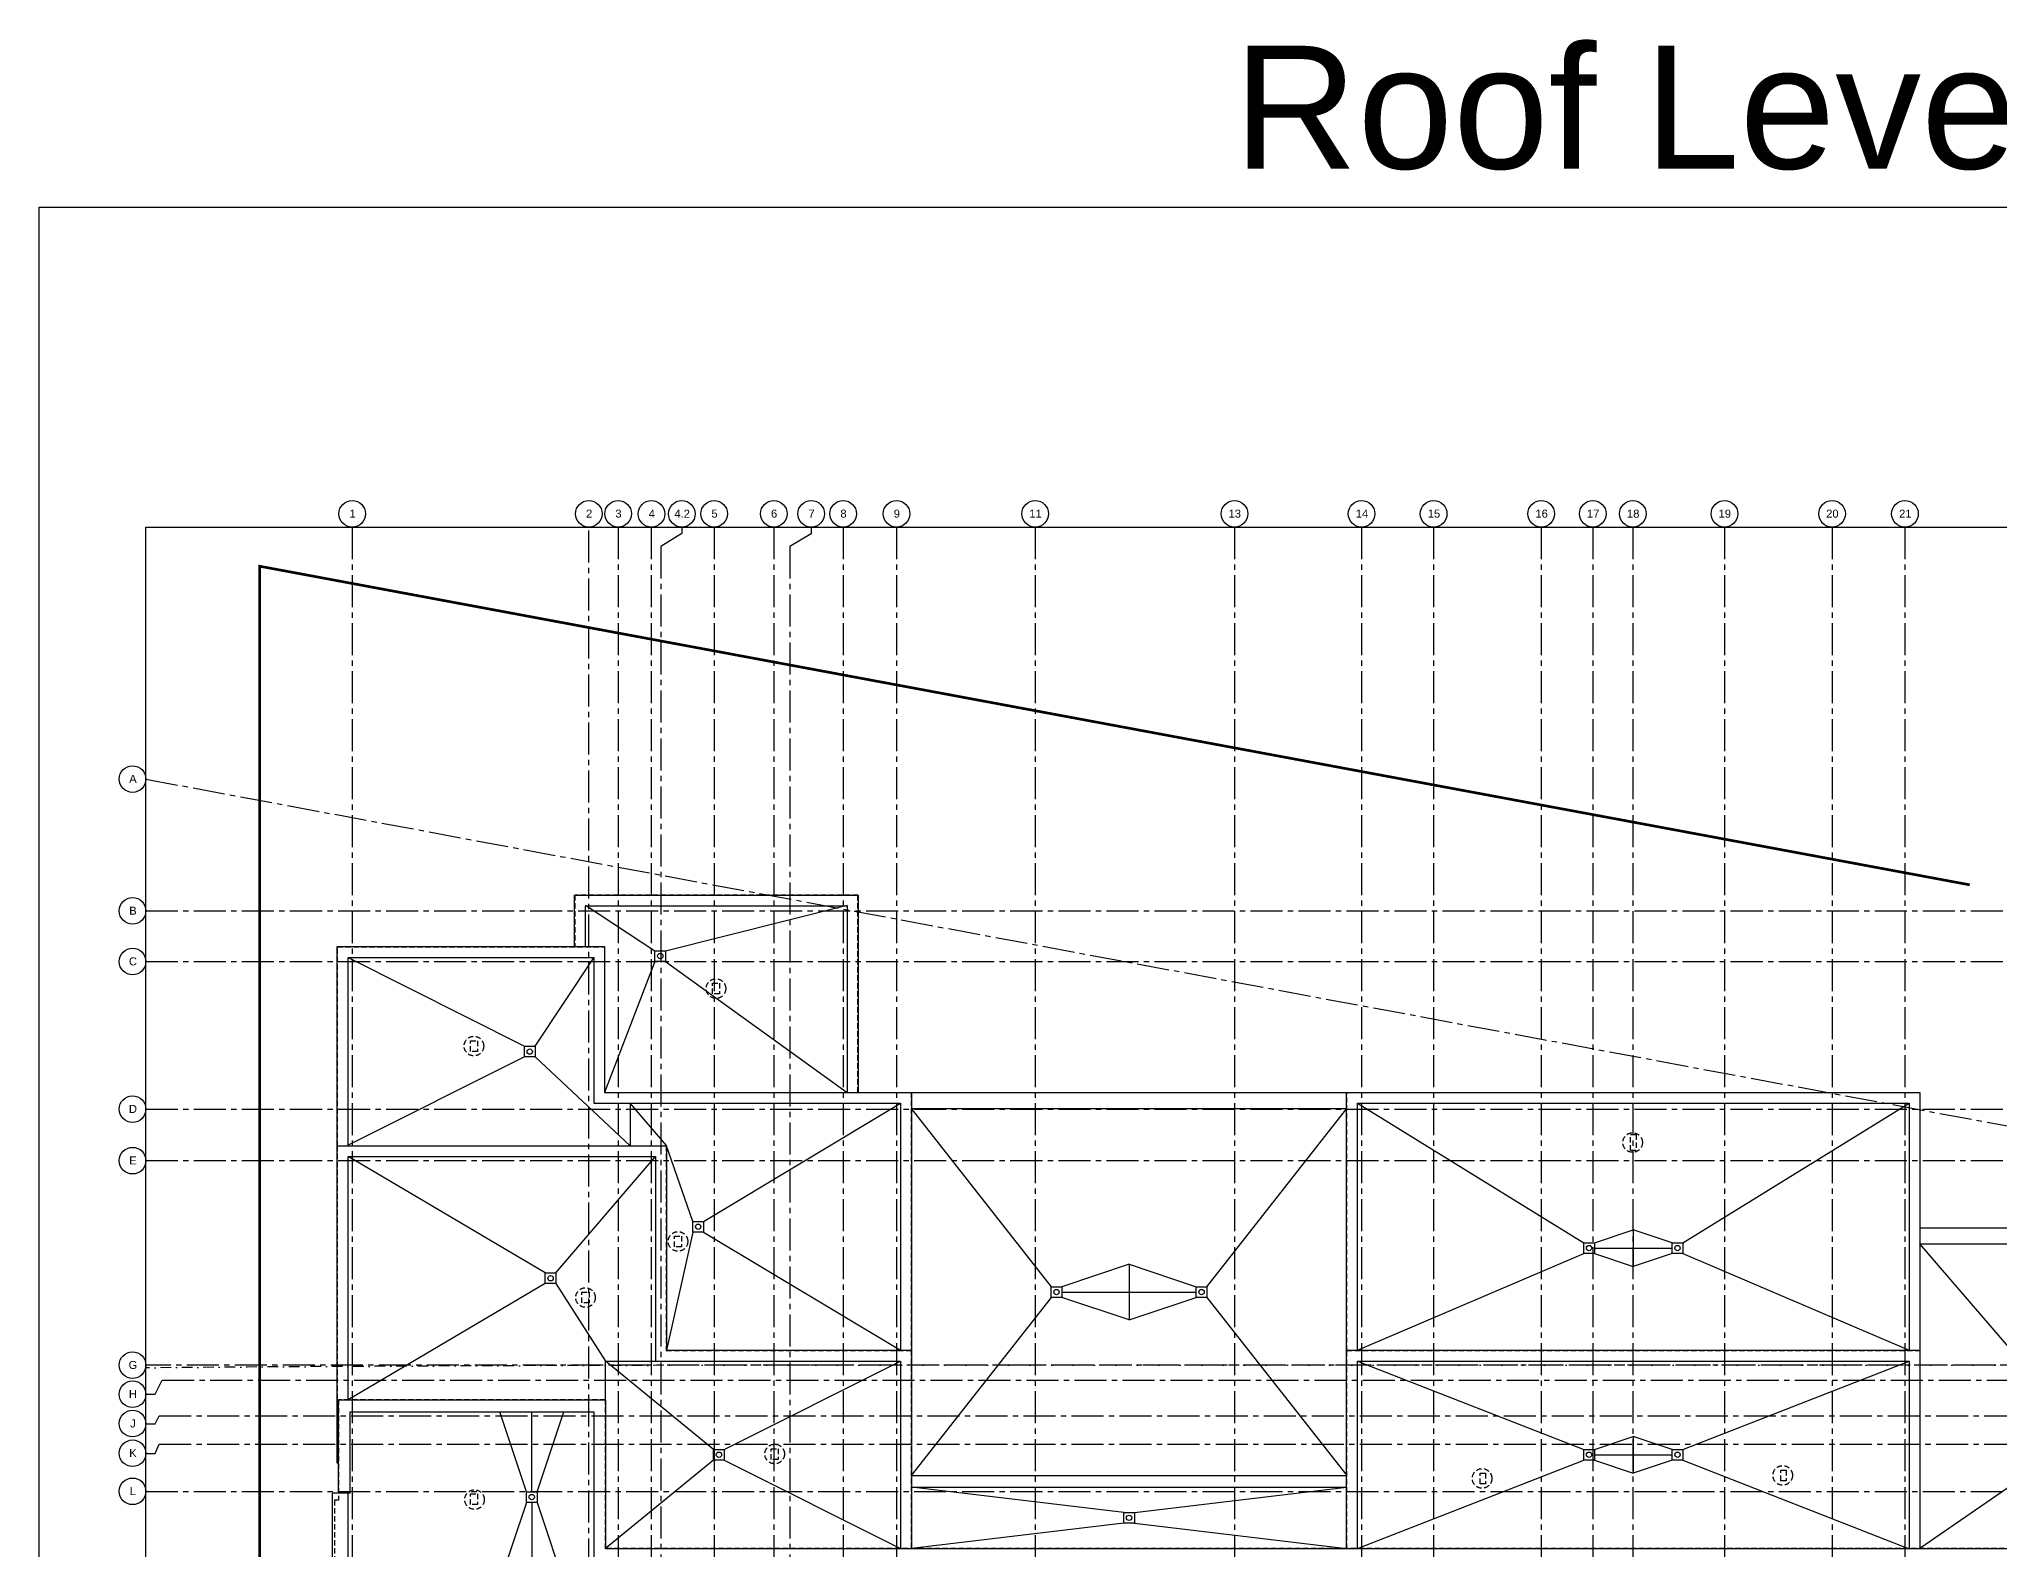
# Model space of a CAD drawing. Extents: x 30814 to 40048, y 0 to 3165.
# Drawn here: x 36000 to 38205, y 1466 to 3165 of the extents above; entities that cross this region are included whole.
import ezdxf
from ezdxf.enums import TextEntityAlignment as Align

# ---------------------------------------------------------------- set-up
doc = ezdxf.new("R2010")
doc.units = 0
doc.header["$LTSCALE"] = 48
doc.header["$MEASUREMENT"] = 0
for name, pattern in [('CENTER2', [1.125, 0.75, -0.125, 0.125, -0.125]), ('DASHDOT2', [0.5, 0.25, -0.125, 0, -0.125]), ('HIDDEN2', [0.1875, 0.125, -0.0625]), ('PHANTOM2', [1.25, 0.625, -0.125, 0.125, -0.125, 0.125, -0.125])]:
    doc.linetypes.add(name, pattern=pattern)
for name, color, linetype in [('_0_Objects', 8, 'Continuous'), ('A-Grid(3-32)', 8, 'CENTER2'), ('A-HVAC', 8, 'HIDDEN2'), ('A-Roof-Below', 8, 'Continuous'), ('A-Roof-Drain', 8, 'Continuous'), ('A-Roof-Parapet', 8, 'Continuous'), ('A-Site-Property', 8, 'PHANTOM2'), ('S-Grid-Iden', 8, 'Continuous'), ('Zoning Envelope', 8, 'DASHDOT2')]:
    doc.layers.add(name, color=color, linetype=linetype)
doc.layers.add('A-ANNO-NPLT', color=8, linetype='Continuous', plot=False)
doc.styles.add('Arial_1', font='arial.ttf', dxfattribs={"height": 0.092206})
doc.styles.get("Standard").update_dxf_attribs({"font": 'arial.ttf'})

# ---------------------------------------------------------------- blocks, each defined once
blk = doc.blocks.new('Column Bubble')
blk.add_circle((-0.004, -0.002), 0.156)
blk.add_attdef('XX', text='', height=0.0938).set_placement((0, 0), align=Align.MIDDLE_CENTER)
blk = doc.blocks.new('ROOF - STRUCTURAL GRID')
at = {"layer": 'A-Grid(3-32)'}
for p, q in [((36352, -3384), (36352, -5367.8)), ((36618, -5367.8), (36618, -3384)), ((36651, -3384), (36651, -5367.8)), ((36688, -3384), (36688, -5367.8)), ((36759, -3384), (36759, -5367.8)), ((36826, -3384), (36826, -5367.8)), ((36904, -3384), (36904, -5367.8)), ((36964, -3384), (36964, -5367.8)), ((37120, -3384), (37120, -5367.8)), ((37344, -3384), (37344, -5367.8)), ((37487, -3384), (37487, -5367.8)), ((37568, -3384), (37568, -5367.8)), ((37689, -3384), (37689, -5367.8)), ((37747, -3384), (37747, -5367.8)), ((37792, -3384), (37792, -5367.8)), ((37895, -3384), (37895, -5367.8)), ((38016, -3384), (38016, -5367.8)), ((38098, -3384), (38098, -5367.8)), ((36699, -3405.8), (36699, -5346)), ((36844, -3405.8), (36844, -5345.9)), ((36120, -3667.5), (39928, -4377.2)), ((36120, -3815.7), (39928, -3815.7)), ((36120, -3872.7), (39928, -3872.7)), ((36120, -4038.7), (39928, -4038.7)), ((36120, -4096.7), (39928, -4096.7)), ((39928, -4326.7), (36120, -4326.7)), ((36138.2, -4343.7), (39909.8, -4343.7)), ((36134.9, -4383.7), (39913.1, -4383.7)), ((36134.9, -4415.7), (39913.1, -4415.7)), ((36120, -4468.7), (39928, -4468.7))]:
    blk.add_line(p, q, dxfattribs=at)
for points in [[(36722.6, -3384.1), (36722.6, -3391.2), (36699, -3405.8)], [(36868.1, -3384), (36868.1, -3391.5), (36844, -3405.8)], [(36120, -4359.3), (36130.5, -4359.3), (36138.2, -4343.7)], [(36120, -4392.6), (36130.5, -4392.6), (36134.9, -4383.7)], [(36120, -4426), (36130.5, -4426), (36134.9, -4415.7)]]:
    blk.add_lwpolyline(points, dxfattribs=at)
at = {"layer": 'S-Grid-Iden', "xscale": 96, "yscale": 96, "zscale": 96}
for p, values in [((36352.4, -3368.8), {'XX': '1'}), ((36618.4, -3368.8), {'XX': '2'}), ((36651.4, -3368.8), {'XX': '3'}), ((36688.8, -3368.9), {'XX': '4'}), ((36723, -3368.9), {'XX': '4.2'}), ((36759.4, -3368.8), {'XX': '5'}), ((36826.4, -3368.8), {'XX': '6'}), ((36868.5, -3368.8), {'XX': '7'}), ((36904.4, -3368.8), {'XX': '8'}), ((36964.4, -3368.8), {'XX': '9'}), ((37120.4, -3368.8), {'XX': '11'}), ((37344.4, -3368.8), {'XX': '13'}), ((37487.4, -3368.8), {'XX': '14'}), ((37568.4, -3368.8), {'XX': '15'}), ((37689.4, -3368.8), {'XX': '16'}), ((37747.4, -3368.8), {'XX': '17'}), ((37792.4, -3368.8), {'XX': '18'}), ((37895.4, -3368.8), {'XX': '19'}), ((38016.4, -3368.8), {'XX': '20'}), ((38098.4, -3368.8), {'XX': '21'}), ((36105.4, -3667.2), {'XX': 'A'}), ((36105.4, -3815.5), {'XX': 'B'}), ((36105.4, -3872.5), {'XX': 'C'}), ((36105.4, -4038.5), {'XX': 'D'}), ((36105.4, -4096.5), {'XX': 'E'}), ((36105.4, -4326.5), {'XX': 'G'}), ((36105.4, -4359.3), {'XX': 'H'}), ((36105.4, -4392.3), {'XX': 'J'}), ((36105.4, -4425.7), {'XX': 'K'}), ((36105.4, -4468.5), {'XX': 'L'})]:
    blk.add_blockref('Column Bubble', p, dxfattribs=at).add_auto_attribs(values)
blk = doc.blocks.new('Roof Drain')
blk.add_lwpolyline([(-6, 6), (6, 6), (6, -6), (-6, -6)], close=True)
blk.add_circle((0, 0), 3)
blk = doc.blocks.new('ROOF SLOPE & DRAINAGE')
at = {"layer": 'A-Roof-Drain'}
for p, q in [((36614.3, 2190.9), (36692.4, 2139.5)), ((36704.4, 2139.5), (36908.6, 2190.9)), ((36347.4, 2131.9), (36545.6, 2032)), ((36557.6, 2032), (36623.6, 2131.4)), ((36692.4, 2127.5), (36635.8, 1980.1)), ((36704.4, 2127.5), (36908.6, 1980.1)), ((36545.6, 2020), (36347.4, 1920.6)), ((36557.6, 2020), (36664.4, 1920.1)), ((36664.4, 1967.9), (36664.4, 1920.1)), ((36705.3, 1920.2), (36664.4, 1967.9)), ((36747, 1835), (36968.6, 1967.9)), ((37482.4, 1967.9), (37736.8, 1811)), ((37848.2, 1811), (38102.6, 1967.9)), ((36980.6, 1961.9), (37137.9, 1761.5)), ((37313.1, 1761.5), (37470.4, 1961.9)), ((36735, 1835), (36705.3, 1920.1)), ((36569.1, 1777), (36347.4, 1907.9)), ((36581.1, 1777), (36693, 1907.9)), ((36735, 1823), (36705.3, 1690.1)), ((36747, 1823), (36968.6, 1690.1)), ((37748.8, 1811), (37792.5, 1825.6)), ((37836.2, 1811), (37792.5, 1825.6)), ((37792.5, 1825.6), (37792.5, 1784.4)), ((38293.3, 1602.3), (38114.6, 1809.6)), ((37225.5, 1786.7), (37149.9, 1761.5)), ((37225.5, 1786.7), (37301.1, 1761.5)), ((37225.5, 1786.7), (37225.5, 1724.3)), ((37482.4, 1690.1), (37736.8, 1799)), ((37748.8, 1805), (37836.2, 1805)), ((37748.8, 1799), (37792.5, 1784.4)), ((37836.2, 1799), (37792.5, 1784.4)), ((37848.2, 1799), (38102.6, 1690.1)), ((36569.1, 1765), (36347.4, 1634.1)), ((36581.1, 1765), (36636.9, 1677.9)), ((37137.9, 1749.5), (36980.6, 1549.1)), ((37149.9, 1755.5), (37301.1, 1755.5)), ((37225.5, 1724.3), (37149.9, 1749.5)), ((37225.5, 1724.3), (37301.1, 1749.5)), ((37313.1, 1749.5), (37470.4, 1549.1)), ((36758.4, 1578.5), (36636.9, 1677.9)), ((36770.4, 1578.5), (36968.6, 1677.9)), ((37482.4, 1677.9), (37736.8, 1578.5)), ((37848.2, 1578.5), (38102.6, 1677.9)), ((36547.8, 1530.9), (36517.8, 1620.9)), ((36553.8, 1530.9), (36553.8, 1620.9)), ((36559.8, 1530.9), (36589.8, 1620.9)), ((37748.8, 1578.5), (37792.5, 1593.1)), ((37836.2, 1578.5), (37792.5, 1593.1)), ((37792.5, 1593.1), (37792.5, 1551.9)), ((38293.3, 1590.3), (38114.6, 1467.1)), ((36758.4, 1566.5), (36636.9, 1467.1)), ((36770.4, 1566.5), (36968.6, 1467.1)), ((37482.4, 1467.1), (37736.8, 1566.5)), ((37748.8, 1572.5), (37836.2, 1572.5)), ((37748.8, 1566.5), (37792.5, 1551.9)), ((37836.2, 1566.5), (37792.5, 1551.9)), ((37848.2, 1566.5), (38102.6, 1466.8)), ((37219.5, 1507.5), (36980.9, 1535.9)), ((37231.5, 1507.5), (37470.1, 1535.9)), ((36547.8, 1518.9), (36499.8, 1374.9)), ((36553.8, 1518.9), (36553.8, 1230.9)), ((36559.8, 1518.9), (36607.8, 1374.9)), ((37219.5, 1495.5), (36980.9, 1467.1)), ((37231.5, 1495.5), (37470.1, 1467.1))]:
    blk.add_line(p, q, dxfattribs=at)
for p in [(36698.4, 2133.5), (36551.6, 2026), (36741, 1829), (37742.8, 1805), (37842.2, 1805), (36575.1, 1771), (37143.9, 1755.5), (37307.1, 1755.5), (36764.4, 1572.5), (37742.8, 1572.5), (37842.2, 1572.5), (36553.8, 1524.9), (37225.5, 1501.5)]:
    blk.add_blockref('Roof Drain', p, dxfattribs=at)
blk = doc.blocks.new('ROOF - CORE & SHELL')
at = {"layer": 'A-Roof-Below', "linetype": 'HIDDEN2'}
for points in [[(36920.6, 1979.9), (36920.6, 2201.9), (36602.3, 2201.9), (36602.3, 2143.9)], [(36335.4, 1919.9), (36335.4, 2143.9), (36635.6, 2143.9), (36635.6, 1979.9), (36980.6, 1979.9), (36980.6, 1689.9)], [(37470.4, 1689.9), (37470.4, 1979.9), (38114.6, 1979.9), (38114.6, 1689.9)], [(36336.5, 1563.1), (36335.4, 1563.1), (36335.4, 1919.9), (36705, 1919.9), (36705, 1689.9), (36980.6, 1689.9), (36980.6, 1467.1)], [(37470.4, 1467.1), (37470.4, 1689.9), (38114.6, 1689.9), (38114.6, 1467.1)], [(36980.6, 1549.1), (37470.4, 1549.1)]]:
    blk.add_lwpolyline(points, dxfattribs=at)
blk.add_lwpolyline([(36636.9, 1634.1), (36336.5, 1634.1), (36336.5, 1521.3), (36332, 1521.3), (36332, 813.3), (37124, 813.3), (37124, 817.3), (38256, 817.3), (38256, 819.4), (38672, 819.4), (38672, 817.3), (39720, 817.3), (39720, 1285.3), (39715.5, 1285.3), (39715.5, 1426.1), (39451.9, 1426.1), (39451.9, 1467.1), (36636.9, 1467.1)], close=True, dxfattribs=at)
at = {"layer": 'A-Roof-Parapet'}
for p, q in [((36980.9, 1979.9), (37470.1, 1979.9)), ((36980.9, 1961.9), (37470.1, 1961.9)), ((38114.9, 1827.6), (38671.1, 1827.6)), ((38114.9, 1809.6), (38671.1, 1809.6)), ((36336.5, 1562.9), (36335.1, 1562.9)), ((36980.9, 1549.1), (37470.1, 1549.1)), ((36349.8, 1529.3), (36329.8, 1529.3)), ((36329.8, 813), (36329.8, 1529.3)), ((36347.4, 828.6), (36347.4, 1529.3)), ((36980.9, 1535.9), (37470.1, 1535.9))]:
    blk.add_line(p, q, dxfattribs=at)
for points in [[(36602.1, 2144.1), (36602.1, 2202.1), (36920.9, 2202.1), (36920.9, 1980.1)], [(36614.3, 2144.1), (36614.3, 2189.9), (36908.6, 2189.9), (36908.6, 1980.1)], [(36335.1, 1920.1), (36335.1, 2144.1), (36635.8, 2144.1), (36635.8, 1980.1), (36980.9, 1980.1), (36980.9, 1690.1)], [(36347.4, 1920.1), (36347.4, 2131.9), (36623.6, 2131.9), (36623.6, 1967.9), (36968.6, 1967.9), (36968.6, 1690.1)], [(37470.1, 1690.1), (37470.1, 1980.1), (38114.9, 1980.1), (38114.9, 1690.1)], [(37482.4, 1690.1), (37482.4, 1967.9), (38102.6, 1967.9), (38102.6, 1690.1)], [(36335.1, 1562.9), (36335.1, 1920.1), (36705.3, 1920.1), (36705.3, 1690.1), (36980.9, 1690.1), (36980.9, 1467.1)], [(36347.4, 1634.1), (36347.4, 1907.9), (36693, 1907.9), (36693, 1677.9), (36968.6, 1677.9), (36968.6, 1467.1)], [(37470.1, 1467.1), (37470.1, 1690.1), (38114.9, 1690.1), (38114.9, 1467.1)], [(37482.4, 1467.1), (37482.4, 1677.9), (38102.6, 1677.9), (38102.6, 1467.1)], [(36336.5, 1529.3), (36336.5, 1634.1), (36636.9, 1634.1), (36636.9, 1467.1)], [(36349.8, 1529.3), (36349.8, 1620.9), (36623.6, 1620.9), (36623.6, 1453.9), (36742.1, 1453.9)], [(36636.9, 1467.1), (39451.9, 1467.1), (39451.9, 1426.1), (39715.5, 1426.1), (39715.5, 1293.3)]]:
    blk.add_lwpolyline(points, dxfattribs=at)

msp = doc.modelspace()

# ---------------------------------------------------------------- linework, layer by layer
at = {"layer": 'A-ANNO-NPLT'}
for points in [[(36000, 0), (36000, 2976), (40048, 2976), (40048, 0)], [(36120, 360), (36120, 2616), (39928, 2616), (39928, 360)]]:
    msp.add_lwpolyline(points, close=True, dxfattribs=at)
at = {"layer": 'A-HVAC'}
for points in [[(36757, 2102.9), (36765, 2102.9), (36765, 2090.9), (36757, 2090.9)], [(36484.8, 2038.2), (36492.8, 2038.2), (36492.8, 2026.2), (36484.8, 2026.2)], [(37789.3, 1932.9), (37795.8, 1932.9), (37795.8, 1914.9), (37789.3, 1914.9)], [(36714.3, 1818.4), (36722.3, 1818.4), (36722.3, 1806.4), (36714.3, 1806.4)], [(36610.3, 1755.3), (36618.3, 1755.3), (36618.3, 1743.3), (36610.3, 1743.3)], [(36823, 1579.3), (36831, 1579.3), (36831, 1567.3), (36823, 1567.3)], [(37620.5, 1551.8), (37626.5, 1551.8), (37626.5, 1539.8), (37620.5, 1539.8)], [(37958.5, 1555.2), (37964.5, 1555.2), (37964.5, 1543.2), (37958.5, 1543.2)], [(36485, 1528.4), (36493, 1528.4), (36493, 1516.4), (36485, 1516.4)]]:
    msp.add_lwpolyline(points, close=True, dxfattribs=at)
for centre in [(36761, 2096.9), (36488.8, 2032.2), (37791.8, 1923.7), (36718.3, 1812.4), (36614.3, 1749.3), (36827, 1573.3), (37622.5, 1545.8), (37960.5, 1549.2), (36489.5, 1522)]:
    msp.add_circle(centre, 11, dxfattribs=at)
at = {"layer": 'A-Roof-Drain'}
for p, q in [((36636.9, 1634.1), (36636.9, 1677.9)), ((36636.9, 1677.9), (36693, 1677.9))]:
    msp.add_line(p, q, dxfattribs=at)
at = {"layer": 'A-Site-Property', "const_width": 3}
msp.add_lwpolyline([(36860, 809.3, 0.000391), (36716, 809.1, 0.00127), (36248, 807.2), (36248, 1672.1), (36248, 2572), (38170.8, 2213.6)], format="xyb", dxfattribs=at)
at = {"layer": 'Zoning Envelope'}
msp.add_lwpolyline([(39928, 1673.3), (36860, 1673.3, 0.000426), (36726.6, 1673.1, 0.001551), (36120, 1670.3, 0.001255)], format="xyb", dxfattribs=at)

# ---------------------------------------------------------------- block references
at = {"layer": '_0_Objects'}
for name, p in [('ROOF - STRUCTURAL GRID', (0, 6000)), ('ROOF SLOPE & DRAINAGE', (0, 0))]:
    msp.add_blockref(name, p, dxfattribs=at)
at = {"layer": 'A-HVAC'}
msp.add_blockref('ROOF - CORE & SHELL', (0, 0), dxfattribs=at)

# ---------------------------------------------------------------- texts
at = {"layer": 'A-ANNO-NPLT', "insert": (38024.9, 3087.4), "char_height": 138.301, "width": 3995.905, "attachment_point": 5, "style": 'Arial_1'}
msp.add_mtext('Roof Level Plan', dxfattribs=at)

doc.saveas('drawing.dxf')
